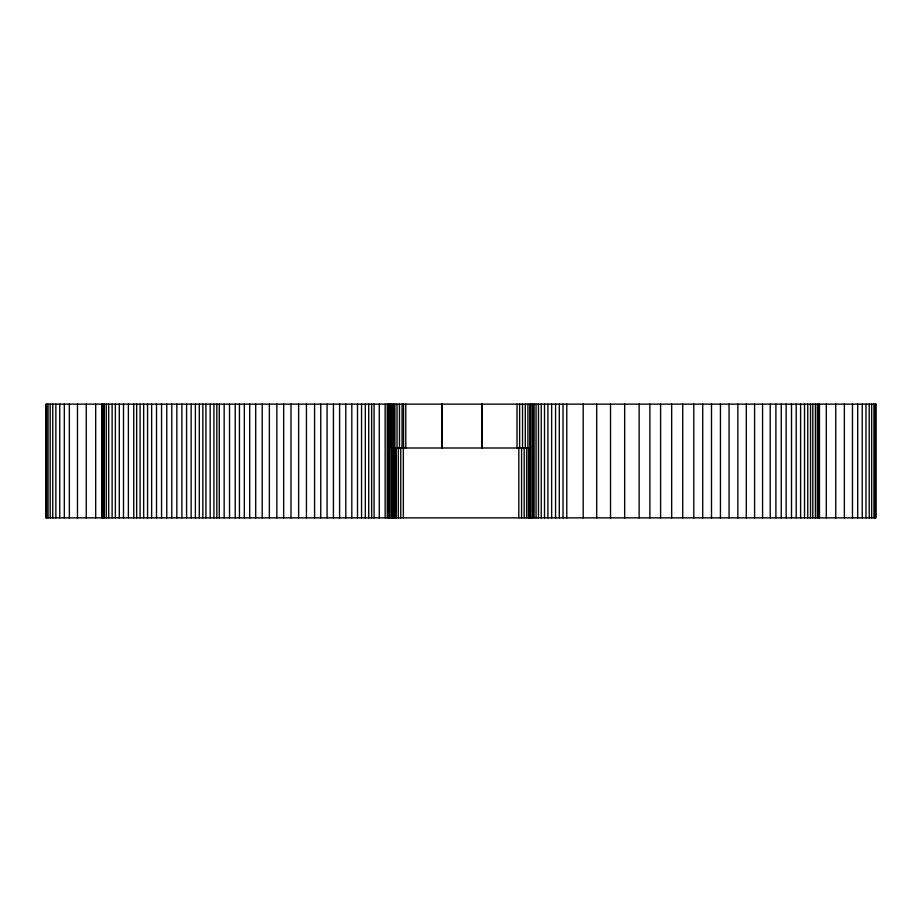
<?xml version="1.0" encoding="UTF-8"?>
<svg xmlns="http://www.w3.org/2000/svg" width="922" height="922" viewBox="0 0 922 922"><rect width="100%" height="100%" fill="white"/><g stroke="black" fill="none" stroke-linecap="round" stroke-linejoin="round"><path stroke-width="1.38" d="M389.533 448L530.68 448M875.577 404.136L875.577 517.864M875.243 404.136L875.243 517.864M873.952 404.136L873.952 517.864M871.67 404.136L871.67 517.864M869.227 404.136L869.227 517.864M865.977 404.136L865.977 517.864M862.243 404.136L862.243 517.864M857.691 404.136L857.691 517.864M852.481 404.136L852.481 517.864M844.356 404.136L844.356 517.864M835.735 404.136L835.735 517.864M826.308 404.136L826.308 517.864M819.474 404.136L819.474 517.864M818.817 404.136L818.817 517.864M817.365 404.136L817.365 517.864M815.405 404.136L815.405 517.864M812.801 404.136L812.801 517.864M810.53 404.136L810.53 517.864M807.764 404.136L807.764 517.864M804.514 404.136L804.514 517.864M800.607 404.136L800.607 517.864M796.216 404.136L796.216 517.864M791.502 404.136L791.502 517.864M786.143 404.136L786.143 517.864M781.257 404.136L781.257 517.864M775.898 404.136L775.898 517.864M770.204 404.136L770.204 517.864M762.563 404.136L762.563 517.864M754.588 404.136L754.588 517.864M746.301 404.136L746.301 517.864M737.842 404.136L737.842 517.864M729.06 404.136L729.06 517.864M720.439 404.136L720.439 517.864M711.496 404.136L711.496 517.864M702.714 404.136L702.714 517.864M693.782 404.136L693.782 517.864M682.718 404.136L682.718 517.864M671.665 404.136L671.665 517.864M660.601 404.136L660.601 517.864M649.872 404.136L649.872 517.864M639.142 404.136L639.142 517.864M624.667 404.136L624.667 517.864M610.525 404.136L610.525 517.864M596.695 404.136L596.695 517.864M583.2 404.136L583.2 517.864M566.776 404.136L566.776 517.864M563.031 404.136L563.031 517.864M559.297 404.136L559.297 517.864M555.563 404.136L555.563 517.864M551.656 404.136L551.656 517.864M547.91 404.136L547.91 517.864M544.499 404.136L544.499 517.864M541.249 404.136L541.249 517.864M538.483 404.136L538.483 517.864M536.051 404.136L536.051 517.864M534.092 404.136L534.092 517.864M532.789 404.136L532.789 517.864M531.982 404.136L531.982 517.864M530.357 404.136L530.357 517.864M530.069 404.136L530.069 448M529.701 448L529.701 517.864M528.398 448L528.398 517.864M527.914 404.136L527.914 448M526.612 448L526.612 517.864M525.286 404.136L525.286 448M524.169 448L524.169 517.864M522.543 404.136L522.543 448M521.575 448L521.575 517.864M519.628 404.136L519.628 448M518.809 448L518.809 517.864M517.023 404.136L517.023 448M482.171 404.136L482.171 448M482.01 404.136L482.01 448M442.064 404.136L442.064 448M441.903 404.136L441.903 448M405.795 404.136L405.795 448M403.548 404.136L403.548 448M403.352 448L403.352 517.864M402.05 404.136L402.05 448M400.759 448L400.759 517.864M399.457 404.136L399.457 448M398.316 448L398.316 517.864M397.013 404.136L397.013 448M396.195 448L396.195 517.864M396.034 448L396.034 517.864M394.893 404.136L394.893 448M394.247 448L394.247 517.864M394.086 448L394.086 517.864M393.602 404.136L393.602 448M392.784 448L392.784 517.864M392.184 404.136L392.184 448M391.977 448L391.977 517.864M391.643 448L391.643 517.864M390.813 404.136L390.813 448M390.098 404.136L390.098 448M389.856 404.136L389.856 517.864M389.533 404.136L389.533 517.864M388.554 404.136L388.554 517.864M387.252 404.136L387.252 517.864M385.142 404.136L385.142 517.864M379.288 404.136L379.288 517.864M374.078 404.136L374.078 517.864M371.647 404.136L371.647 517.864M368.719 404.136L368.719 517.864M365.308 404.136L365.308 517.864M361.562 404.136L361.562 517.864M357.505 404.136L357.505 517.864M351.812 404.136L351.812 517.864M345.796 404.136L345.796 517.864M339.607 404.136L339.607 517.864M333.43 404.136L333.43 517.864M327.091 404.136L327.091 517.864M320.752 404.136L320.752 517.864M314.575 404.136L314.575 517.864M306.438 404.136L306.438 517.864M298.636 404.136L298.636 517.864M290.995 404.136L290.995 517.864M283.676 404.136L283.676 517.864M276.842 404.136L276.842 517.864M269.362 404.136L269.362 517.864M262.205 404.136L262.205 517.864M255.705 404.136L255.705 517.864M249.689 404.136L249.689 517.864M244.318 404.136L244.318 517.864M239.443 404.136L239.443 517.864M235.214 404.136L235.214 517.864M229.52 404.136L229.52 517.864M224.161 404.136L224.161 517.864M219.275 404.136L219.275 517.864M216.843 404.136L216.843 517.864M213.916 404.136L213.916 517.864M210.17 404.136L210.17 517.864M205.94 404.136L205.94 517.864M202.852 404.136L202.852 517.864M199.279 404.136L199.279 517.864M195.372 404.136L195.372 517.864M191.154 404.136L191.154 517.864M186.59 404.136L186.59 517.864M181.876 404.136L181.876 517.864M176.84 404.136L176.84 517.864M171.792 404.136L171.792 517.864M166.755 404.136L166.755 517.864M161.557 404.136L161.557 517.864M156.51 404.136L156.51 517.864M151.634 404.136L151.634 517.864M147.566 404.136L147.566 517.864M143.671 404.136L143.671 517.864M140.086 404.136L140.086 517.864M136.675 404.136L136.675 517.864M133.748 404.136L133.748 517.864M128.377 404.136L128.377 517.864M123.502 404.136L123.502 517.864M119.272 404.136L119.272 517.864M115.377 404.136L115.377 517.864M112.115 404.136L112.115 517.864M108.704 404.136L108.704 517.864M106.261 404.136L106.261 517.864M104.313 404.136L104.313 517.864M103.01 404.136L103.01 517.864M102.204 404.136L102.204 517.864M102.042 404.136L102.042 517.864M95.692 404.136L95.692 517.864M86.265 404.136L86.265 517.864M77.483 404.136L77.483 517.864M69.357 404.136L69.357 517.864M64.309 404.136L64.309 517.864M59.757 404.136L59.757 517.864M55.862 404.136L55.862 517.864M52.761 404.136L52.761 517.864M50.168 404.136L50.168 517.864M48.048 404.136L48.048 517.864M46.584 404.136L46.584 517.864M46.261 404.136L46.261 517.864M875.9 404.136L46.1 404.136L46.1 517.864L875.9 517.864L875.9 404.136"/></g></svg>
